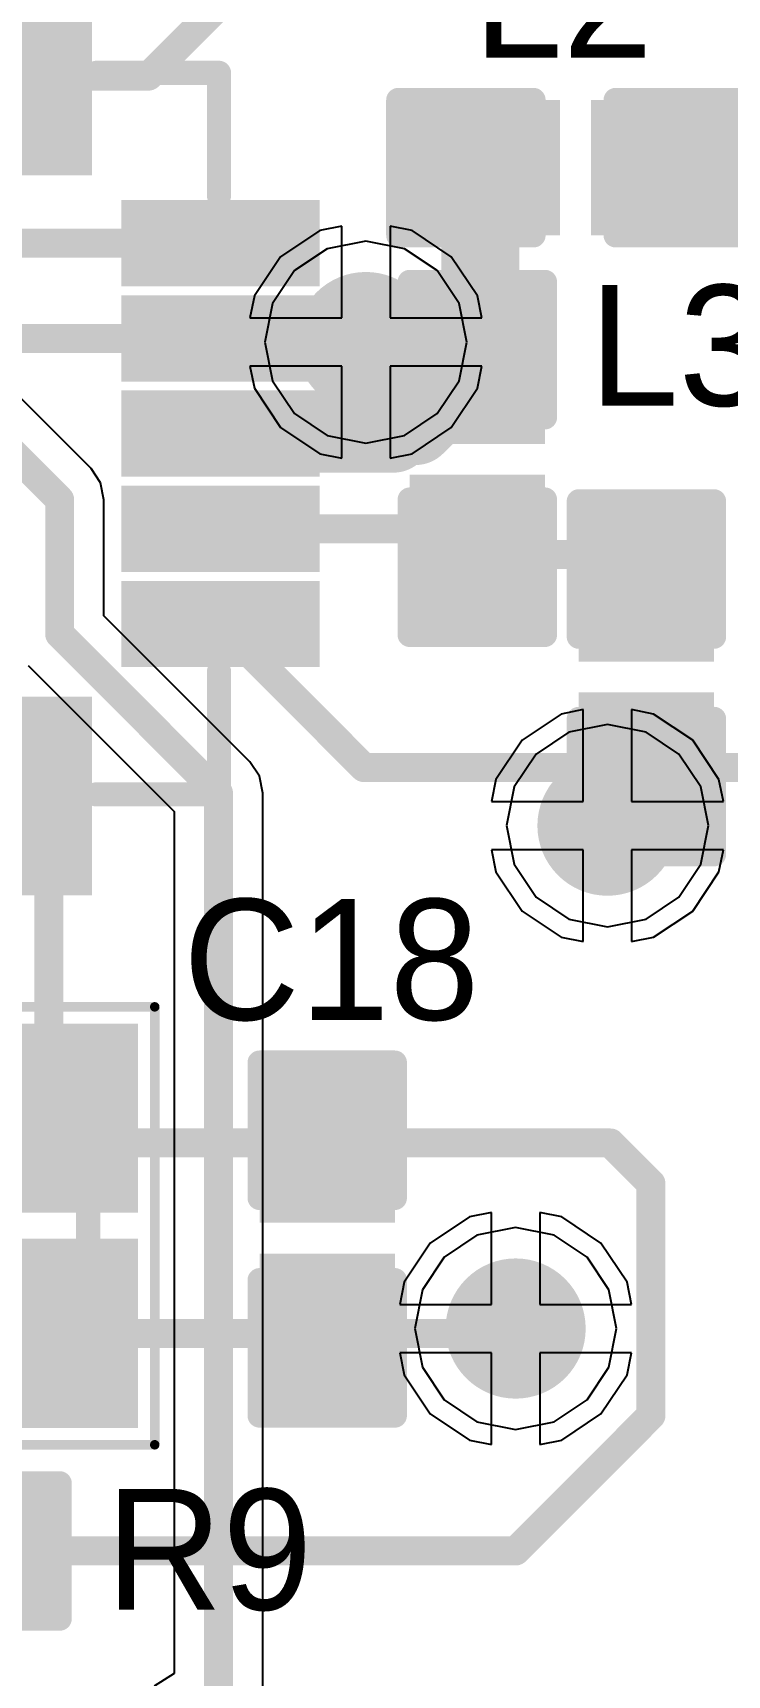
# Model space of a CAD drawing. Header units: millimetres. Extents: x 0.16 to 3.68, y 0.79 to 4.96.
# Drawn here: x 1.5811 to 1.7248, y 1.7243 to 2.064 of the extents above; entities that cross this region are included whole.
import ezdxf

# ---------------------------------------------------------------- set-up
doc = ezdxf.new("R2010")
doc.units = ezdxf.units.MM
doc.header["$MEASUREMENT"] = 0
for name, color, linetype in [('BottomLayer', 5, 'Continuous'), ('KeepOutLayer', 6, 'Continuous'), ('Mechanical1', 6, 'Continuous'), ('MidLayer1', 16, 'Continuous'), ('MidLayer2', 76, 'Continuous'), ('MultiLayer', 9, 'Continuous'), ('TopLayer', 1, 'Continuous'), ('TopOverlay', 2, 'Continuous'), ('TopPaste', 8, 'Continuous'), ('TopSolder', 216, 'Continuous'), ('ViaHoleLayer', 16, 'Continuous')]:
    doc.layers.add(name, color=color, linetype=linetype)

# ---------------------------------------------------------------- blocks, each defined once
blk = doc.blocks.new('QFN20L_5_5_11')
at = {"layer": 'TopLayer'}
for points in [[(0.02264, 0.01802), (0.03248, 0.01802), (0.02264, 0.05109), (0.03248, 0.05109)], [(0.04232, 0.01802), (0.05217, 0.01802), (0.04232, 0.05109), (0.05217, 0.05109)], [(0.06201, 0.01802), (0.07185, 0.01802), (0.06201, 0.05109), (0.07185, 0.05109)], [(0.08169, 0.01802), (0.09154, 0.01802), (0.08169, 0.05109), (0.09154, 0.05109)], [(0.10138, 0.01802), (0.11122, 0.01802), (0.10138, 0.05109), (0.11122, 0.05109)], [(0.00854, -0.00492), (0.00854, 0.00492), (-0.02454, -0.00492), (-0.02454, 0.00492)], [(0.15839, -0.00492), (0.15839, 0.00492), (0.12532, -0.00492), (0.12532, 0.00492)], [(0.00854, -0.02461), (0.00854, -0.01476), (-0.02454, -0.02461), (-0.02454, -0.01476)], [(0.15839, -0.02461), (0.15839, -0.01476), (0.12532, -0.02461), (0.12532, -0.01476)], [(0.00854, -0.04429), (0.00854, -0.03445), (-0.02454, -0.04429), (-0.02454, -0.03445)], [(0.15839, -0.04429), (0.15839, -0.03445), (0.12532, -0.04429), (0.12532, -0.03445)], [(0.00854, -0.06398), (0.00854, -0.05413), (-0.02454, -0.06398), (-0.02454, -0.05413)], [(0.15839, -0.06398), (0.15839, -0.05413), (0.12532, -0.06398), (0.12532, -0.05413)], [(0.00854, -0.08366), (0.00854, -0.07382), (-0.02454, -0.08366), (-0.02454, -0.07382)], [(0.15839, -0.08366), (0.15839, -0.07382), (0.12532, -0.08366), (0.12532, -0.07382)], [(0.02264, -0.13083), (0.03248, -0.13083), (0.02264, -0.09776), (0.03248, -0.09776)], [(0.04232, -0.13083), (0.05217, -0.13083), (0.04232, -0.09776), (0.05217, -0.09776)], [(0.06201, -0.13083), (0.07185, -0.13083), (0.06201, -0.09776), (0.07185, -0.09776)], [(0.08169, -0.13083), (0.09154, -0.13083), (0.08169, -0.09776), (0.09154, -0.09776)], [(0.10138, -0.13083), (0.11122, -0.13083), (0.10138, -0.09776), (0.11122, -0.09776)]]:
    blk.add_solid(points, dxfattribs=at)
at = {"layer": 'TopOverlay', "const_width": 0.005}
for points in [[(-0.00768, 0.02756), (0, 0.03524)], [(0, 0.03524), (0.01772, 0.03524)], [(0.11614, 0.03524), (0.14153, 0.03524)], [(0.14153, 0.00984), (0.14153, 0.03524)], [(-0.00768, 0.00984), (-0.00768, 0.02756)], [(-0.00768, -0.11398), (-0.00768, -0.08858)], [(0.14153, -0.11398), (0.14153, -0.08858)], [(-0.00768, -0.11398), (0.01772, -0.11398)], [(0.11614, -0.11398), (0.14153, -0.11398)]]:
    blk.add_lwpolyline(points, dxfattribs=at)
at = {"layer": 'TopOverlay', "const_width": 0.0025}
for points in [[(-0.00125, 0.03524, 1), (0.00125, 0.03524, 1)], [(-0.00125, 0.03524, 1), (0.00125, 0.03524, 1)], [(0.01647, 0.03524, 1), (0.01897, 0.03524, 1)], [(0.11489, 0.03524, 1), (0.11739, 0.03524, 1)], [(0.14028, 0.03524, 1), (0.14278, 0.03524, 1)], [(0.14028, 0.03524, 1), (0.14278, 0.03524, 1)], [(-0.00893, 0.02756, 1), (-0.00643, 0.02756, 1)], [(-0.00893, 0.02756, 1), (-0.00643, 0.02756, 1)], [(-0.00893, 0.00984, 1), (-0.00643, 0.00984, 1)], [(0.14028, 0.00984, 1), (0.14278, 0.00984, 1)], [(-0.00893, -0.08858, 1), (-0.00643, -0.08858, 1)], [(0.14028, -0.08858, 1), (0.14278, -0.08858, 1)], [(-0.00893, -0.11398, 1), (-0.00643, -0.11398, 1)], [(-0.00893, -0.11398, 1), (-0.00643, -0.11398, 1)], [(0.01647, -0.11398, 1), (0.01897, -0.11398, 1)], [(0.11489, -0.11398, 1), (0.11739, -0.11398, 1)], [(0.14028, -0.11398, 1), (0.14278, -0.11398, 1)], [(0.14028, -0.11398, 1), (0.14278, -0.11398, 1)]]:
    blk.add_lwpolyline(points, format="xyb", close=True, dxfattribs=at)
at = {"layer": 'TopPaste'}
for points in [[(0.02264, 0.01802), (0.03248, 0.01802), (0.02264, 0.05109), (0.03248, 0.05109)], [(0.04232, 0.01802), (0.05217, 0.01802), (0.04232, 0.05109), (0.05217, 0.05109)], [(0.06201, 0.01802), (0.07185, 0.01802), (0.06201, 0.05109), (0.07185, 0.05109)], [(0.08169, 0.01802), (0.09154, 0.01802), (0.08169, 0.05109), (0.09154, 0.05109)], [(0.10138, 0.01802), (0.11122, 0.01802), (0.10138, 0.05109), (0.11122, 0.05109)], [(0.00854, -0.00492), (0.00854, 0.00492), (-0.02454, -0.00492), (-0.02454, 0.00492)], [(0.15839, -0.00492), (0.15839, 0.00492), (0.12532, -0.00492), (0.12532, 0.00492)], [(0.00854, -0.02461), (0.00854, -0.01476), (-0.02454, -0.02461), (-0.02454, -0.01476)], [(0.15839, -0.02461), (0.15839, -0.01476), (0.12532, -0.02461), (0.12532, -0.01476)], [(0.00854, -0.04429), (0.00854, -0.03445), (-0.02454, -0.04429), (-0.02454, -0.03445)], [(0.15839, -0.04429), (0.15839, -0.03445), (0.12532, -0.04429), (0.12532, -0.03445)], [(0.00854, -0.06398), (0.00854, -0.05413), (-0.02454, -0.06398), (-0.02454, -0.05413)], [(0.15839, -0.06398), (0.15839, -0.05413), (0.12532, -0.06398), (0.12532, -0.05413)], [(0.00854, -0.08366), (0.00854, -0.07382), (-0.02454, -0.08366), (-0.02454, -0.07382)], [(0.15839, -0.08366), (0.15839, -0.07382), (0.12532, -0.08366), (0.12532, -0.07382)], [(0.02264, -0.13083), (0.03248, -0.13083), (0.02264, -0.09776), (0.03248, -0.09776)], [(0.04232, -0.13083), (0.05217, -0.13083), (0.04232, -0.09776), (0.05217, -0.09776)], [(0.06201, -0.13083), (0.07185, -0.13083), (0.06201, -0.09776), (0.07185, -0.09776)], [(0.08169, -0.13083), (0.09154, -0.13083), (0.08169, -0.09776), (0.09154, -0.09776)], [(0.10138, -0.13083), (0.11122, -0.13083), (0.10138, -0.09776), (0.11122, -0.09776)]]:
    blk.add_solid(points, dxfattribs=at)
at = {"layer": 'TopSolder'}
for points in [[(0.01864, 0.01402), (0.03648, 0.01402), (0.01864, 0.05509), (0.03648, 0.05509)], [(0.03832, 0.01402), (0.05616, 0.01402), (0.03832, 0.05509), (0.05616, 0.05509)], [(0.05801, 0.01402), (0.07585, 0.01402), (0.05801, 0.05509), (0.07585, 0.05509)], [(0.07769, 0.01402), (0.09553, 0.01402), (0.07769, 0.05509), (0.09553, 0.05509)], [(0.09738, 0.01402), (0.11522, 0.01402), (0.09738, 0.05509), (0.11522, 0.05509)], [(0.01254, -0.00892), (0.01254, 0.00892), (-0.02854, -0.00892), (-0.02854, 0.00892)], [(0.16239, -0.00892), (0.16239, 0.00892), (0.12132, -0.00892), (0.12132, 0.00892)], [(0.01254, -0.02861), (0.01254, -0.01076), (-0.02854, -0.02861), (-0.02854, -0.01076)], [(0.16239, -0.02861), (0.16239, -0.01076), (0.12132, -0.02861), (0.12132, -0.01076)], [(0.01254, -0.04829), (0.01254, -0.03045), (-0.02854, -0.04829), (-0.02854, -0.03045)], [(0.16239, -0.04829), (0.16239, -0.03045), (0.12132, -0.04829), (0.12132, -0.03045)], [(0.01254, -0.06798), (0.01254, -0.05013), (-0.02854, -0.06798), (-0.02854, -0.05013)], [(0.16239, -0.06798), (0.16239, -0.05013), (0.12132, -0.06798), (0.12132, -0.05013)], [(0.01254, -0.08766), (0.01254, -0.06982), (-0.02854, -0.08766), (-0.02854, -0.06982)], [(0.16239, -0.08766), (0.16239, -0.06982), (0.12132, -0.08766), (0.12132, -0.06982)], [(0.01864, -0.13483), (0.03648, -0.13483), (0.01864, -0.09376), (0.03648, -0.09376)], [(0.03832, -0.13483), (0.05616, -0.13483), (0.03832, -0.09376), (0.05616, -0.09376)], [(0.05801, -0.13483), (0.07585, -0.13483), (0.05801, -0.09376), (0.07585, -0.09376)], [(0.07769, -0.13483), (0.09553, -0.13483), (0.07769, -0.09376), (0.09553, -0.09376)], [(0.09738, -0.13483), (0.11522, -0.13483), (0.09738, -0.09376), (0.11522, -0.09376)]]:
    blk.add_solid(points, dxfattribs=at)
blk = doc.blocks.new('0402__13')
at = {"layer": 'TopLayer'}
for points in [[(-0.0125, -0.01), (0.0125, -0.01), (-0.0125, 0.01), (0.0125, 0.01)], [(0.02687, -0.01), (0.05187, -0.01), (0.02687, 0.01), (0.05187, 0.01)]]:
    blk.add_solid(points, dxfattribs=at)
at = {"layer": 'TopOverlay', "const_width": 0.005}
for points in [[(-0.017, -0.014), (-0.017, 0.014)], [(-0.017, 0.014), (0.011, 0.014)], [(0.028, 0.014), (0.056, 0.014)], [(0.056, -0.014), (0.056, 0.014)], [(-0.017, -0.014), (0.011, -0.014)], [(0.028, -0.014), (0.056, -0.014)]]:
    blk.add_lwpolyline(points, dxfattribs=at)
at = {"layer": 'TopOverlay', "const_width": 0.0025}
for points in [[(-0.01825, 0.014, 1), (-0.01575, 0.014, 1)], [(-0.01825, 0.014, 1), (-0.01575, 0.014, 1)], [(0.00975, 0.014, 1), (0.01225, 0.014, 1)], [(0.02675, 0.014, 1), (0.02925, 0.014, 1)], [(0.05475, 0.014, 1), (0.05725, 0.014, 1)], [(0.05475, 0.014, 1), (0.05725, 0.014, 1)], [(-0.01825, -0.014, 1), (-0.01575, -0.014, 1)], [(-0.01825, -0.014, 1), (-0.01575, -0.014, 1)], [(0.00975, -0.014, 1), (0.01225, -0.014, 1)], [(0.02675, -0.014, 1), (0.02925, -0.014, 1)], [(0.05475, -0.014, 1), (0.05725, -0.014, 1)], [(0.05475, -0.014, 1), (0.05725, -0.014, 1)]]:
    blk.add_lwpolyline(points, format="xyb", close=True, dxfattribs=at)
at = {"layer": 'TopPaste'}
for points in [[(-0.0125, -0.01), (0.0125, -0.01), (-0.0125, 0.01), (0.0125, 0.01)], [(0.02687, -0.01), (0.05187, -0.01), (0.02687, 0.01), (0.05187, 0.01)]]:
    blk.add_solid(points, dxfattribs=at)
at = {"layer": 'TopSolder'}
for points in [[(-0.0165, -0.014), (0.0165, -0.014), (-0.0165, 0.014), (0.0165, 0.014)], [(0.02287, -0.014), (0.05587, -0.014), (0.02287, 0.014), (0.05587, 0.014)]]:
    blk.add_solid(points, dxfattribs=at)
blk = doc.blocks.new('0402__14')
at = {"layer": 'TopLayer'}
for points in [[(-0.0125, -0.01), (0.0125, -0.01), (-0.0125, 0.01), (0.0125, 0.01)], [(0.02687, -0.01), (0.05187, -0.01), (0.02687, 0.01), (0.05187, 0.01)]]:
    blk.add_solid(points, dxfattribs=at)
at = {"layer": 'TopOverlay', "const_width": 0.005}
for points in [[(-0.017, -0.014), (-0.017, 0.014)], [(-0.017, 0.014), (0.011, 0.014)], [(0.028, 0.014), (0.056, 0.014)], [(0.056, -0.014), (0.056, 0.014)], [(-0.017, -0.014), (0.011, -0.014)], [(0.028, -0.014), (0.056, -0.014)]]:
    blk.add_lwpolyline(points, dxfattribs=at)
at = {"layer": 'TopOverlay', "const_width": 0.0025}
for points in [[(-0.01825, 0.014, 1), (-0.01575, 0.014, 1)], [(-0.01825, 0.014, 1), (-0.01575, 0.014, 1)], [(0.00975, 0.014, 1), (0.01225, 0.014, 1)], [(0.02675, 0.014, 1), (0.02925, 0.014, 1)], [(0.05475, 0.014, 1), (0.05725, 0.014, 1)], [(0.05475, 0.014, 1), (0.05725, 0.014, 1)], [(-0.01825, -0.014, 1), (-0.01575, -0.014, 1)], [(-0.01825, -0.014, 1), (-0.01575, -0.014, 1)], [(0.00975, -0.014, 1), (0.01225, -0.014, 1)], [(0.02675, -0.014, 1), (0.02925, -0.014, 1)], [(0.05475, -0.014, 1), (0.05725, -0.014, 1)], [(0.05475, -0.014, 1), (0.05725, -0.014, 1)]]:
    blk.add_lwpolyline(points, format="xyb", close=True, dxfattribs=at)
at = {"layer": 'TopPaste'}
for points in [[(-0.0125, -0.01), (0.0125, -0.01), (-0.0125, 0.01), (0.0125, 0.01)], [(0.02687, -0.01), (0.05187, -0.01), (0.02687, 0.01), (0.05187, 0.01)]]:
    blk.add_solid(points, dxfattribs=at)
at = {"layer": 'TopSolder'}
for points in [[(-0.0165, -0.014), (0.0165, -0.014), (-0.0165, 0.014), (0.0165, 0.014)], [(0.02287, -0.014), (0.05587, -0.014), (0.02287, 0.014), (0.05587, 0.014)]]:
    blk.add_solid(points, dxfattribs=at)
blk = doc.blocks.new('0402__15')
at = {"layer": 'TopLayer'}
for points in [[(-0.0125, -0.01), (0.0125, -0.01), (-0.0125, 0.01), (0.0125, 0.01)], [(0.02687, -0.01), (0.05187, -0.01), (0.02687, 0.01), (0.05187, 0.01)]]:
    blk.add_solid(points, dxfattribs=at)
at = {"layer": 'TopOverlay', "const_width": 0.005}
for points in [[(-0.017, 0.014), (-0.017, -0.014)], [(-0.017, 0.014), (0.011, 0.014)], [(0.028, 0.014), (0.056, 0.014)], [(0.056, 0.014), (0.056, -0.014)], [(-0.017, -0.014), (0.011, -0.014)], [(0.028, -0.014), (0.056, -0.014)]]:
    blk.add_lwpolyline(points, dxfattribs=at)
at = {"layer": 'TopOverlay', "const_width": 0.0025}
for points in [[(-0.01825, 0.014, 1), (-0.01575, 0.014, 1)], [(-0.01825, 0.014, 1), (-0.01575, 0.014, 1)], [(0.00975, 0.014, 1), (0.01225, 0.014, 1)], [(0.02675, 0.014, 1), (0.02925, 0.014, 1)], [(0.05475, 0.014, 1), (0.05725, 0.014, 1)], [(0.05475, 0.014, 1), (0.05725, 0.014, 1)], [(-0.01825, -0.014, 1), (-0.01575, -0.014, 1)], [(-0.01825, -0.014, 1), (-0.01575, -0.014, 1)], [(0.00975, -0.014, 1), (0.01225, -0.014, 1)], [(0.02675, -0.014, 1), (0.02925, -0.014, 1)], [(0.05475, -0.014, 1), (0.05725, -0.014, 1)], [(0.05475, -0.014, 1), (0.05725, -0.014, 1)]]:
    blk.add_lwpolyline(points, format="xyb", close=True, dxfattribs=at)
at = {"layer": 'TopPaste'}
for points in [[(-0.0125, -0.01), (0.0125, -0.01), (-0.0125, 0.01), (0.0125, 0.01)], [(0.02687, -0.01), (0.05187, -0.01), (0.02687, 0.01), (0.05187, 0.01)]]:
    blk.add_solid(points, dxfattribs=at)
at = {"layer": 'TopSolder'}
for points in [[(-0.0165, -0.014), (0.0165, -0.014), (-0.0165, 0.014), (0.0165, 0.014)], [(0.02287, -0.014), (0.05587, -0.014), (0.02287, 0.014), (0.05587, 0.014)]]:
    blk.add_solid(points, dxfattribs=at)
blk = doc.blocks.new('0402__16')
at = {"layer": 'TopLayer'}
for points in [[(-0.0125, -0.01), (0.0125, -0.01), (-0.0125, 0.01), (0.0125, 0.01)], [(0.02687, -0.01), (0.05187, -0.01), (0.02687, 0.01), (0.05187, 0.01)]]:
    blk.add_solid(points, dxfattribs=at)
at = {"layer": 'TopOverlay', "const_width": 0.005}
for points in [[(-0.017, -0.014), (-0.017, 0.014)], [(0.011, 0.014), (-0.017, 0.014)], [(0.056, 0.014), (0.028, 0.014)], [(0.056, -0.014), (0.056, 0.014)], [(0.011, -0.014), (-0.017, -0.014)], [(0.056, -0.014), (0.028, -0.014)]]:
    blk.add_lwpolyline(points, dxfattribs=at)
at = {"layer": 'TopOverlay', "const_width": 0.0025}
for points in [[(-0.01825, 0.014, 1), (-0.01575, 0.014, 1)], [(-0.01825, 0.014, 1), (-0.01575, 0.014, 1)], [(0.00975, 0.014, 1), (0.01225, 0.014, 1)], [(0.02675, 0.014, 1), (0.02925, 0.014, 1)], [(0.05475, 0.014, 1), (0.05725, 0.014, 1)], [(0.05475, 0.014, 1), (0.05725, 0.014, 1)], [(-0.01825, -0.014, 1), (-0.01575, -0.014, 1)], [(-0.01825, -0.014, 1), (-0.01575, -0.014, 1)], [(0.00975, -0.014, 1), (0.01225, -0.014, 1)], [(0.02675, -0.014, 1), (0.02925, -0.014, 1)], [(0.05475, -0.014, 1), (0.05725, -0.014, 1)], [(0.05475, -0.014, 1), (0.05725, -0.014, 1)]]:
    blk.add_lwpolyline(points, format="xyb", close=True, dxfattribs=at)
at = {"layer": 'TopPaste'}
for points in [[(-0.0125, -0.01), (0.0125, -0.01), (-0.0125, 0.01), (0.0125, 0.01)], [(0.02687, -0.01), (0.05187, -0.01), (0.02687, 0.01), (0.05187, 0.01)]]:
    blk.add_solid(points, dxfattribs=at)
at = {"layer": 'TopSolder'}
for points in [[(-0.0165, -0.014), (0.0165, -0.014), (-0.0165, 0.014), (0.0165, 0.014)], [(0.02287, -0.014), (0.05587, -0.014), (0.02287, 0.014), (0.05587, 0.014)]]:
    blk.add_solid(points, dxfattribs=at)
blk = doc.blocks.new('0402__23')
at = {"layer": 'TopLayer'}
for points in [[(-0.0125, -0.01), (0.0125, -0.01), (-0.0125, 0.01), (0.0125, 0.01)], [(0.02687, -0.01), (0.05187, -0.01), (0.02687, 0.01), (0.05187, 0.01)]]:
    blk.add_solid(points, dxfattribs=at)
at = {"layer": 'TopOverlay', "const_width": 0.005}
for points in [[(-0.017, 0.014), (-0.017, -0.014)], [(-0.017, 0.014), (0.011, 0.014)], [(0.028, 0.014), (0.056, 0.014)], [(0.056, 0.014), (0.056, -0.014)], [(-0.017, -0.014), (0.011, -0.014)], [(0.028, -0.014), (0.056, -0.014)]]:
    blk.add_lwpolyline(points, dxfattribs=at)
at = {"layer": 'TopOverlay', "const_width": 0.0025}
for points in [[(-0.01825, 0.014, 1), (-0.01575, 0.014, 1)], [(-0.01825, 0.014, 1), (-0.01575, 0.014, 1)], [(0.00975, 0.014, 1), (0.01225, 0.014, 1)], [(0.02675, 0.014, 1), (0.02925, 0.014, 1)], [(0.05475, 0.014, 1), (0.05725, 0.014, 1)], [(0.05475, 0.014, 1), (0.05725, 0.014, 1)], [(-0.01825, -0.014, 1), (-0.01575, -0.014, 1)], [(-0.01825, -0.014, 1), (-0.01575, -0.014, 1)], [(0.00975, -0.014, 1), (0.01225, -0.014, 1)], [(0.02675, -0.014, 1), (0.02925, -0.014, 1)], [(0.05475, -0.014, 1), (0.05725, -0.014, 1)], [(0.05475, -0.014, 1), (0.05725, -0.014, 1)]]:
    blk.add_lwpolyline(points, format="xyb", close=True, dxfattribs=at)
at = {"layer": 'TopPaste'}
for points in [[(-0.0125, -0.01), (0.0125, -0.01), (-0.0125, 0.01), (0.0125, 0.01)], [(0.02687, -0.01), (0.05187, -0.01), (0.02687, 0.01), (0.05187, 0.01)]]:
    blk.add_solid(points, dxfattribs=at)
at = {"layer": 'TopSolder'}
for points in [[(-0.0165, -0.014), (0.0165, -0.014), (-0.0165, 0.014), (0.0165, 0.014)], [(0.02287, -0.014), (0.05587, -0.014), (0.02287, 0.014), (0.05587, 0.014)]]:
    blk.add_solid(points, dxfattribs=at)
blk = doc.blocks.new('OSCCC200X160X50_31')
at = {"layer": 'Mechanical1'}
for points, const_width in [([(-0.05315, -0.04528), (-0.05315, 0.04528)], 0.00197), ([(-0.05315, 0.04528), (0.05315, 0.04528)], 0.00197), ([(0.05315, -0.04528), (0.05315, 0.04528)], 0.00197), ([(-0.03937, -0.0315), (-0.03937, 0.0315)], 0.005), ([(-0.03937, 0.0315), (0.03937, 0.0315)], 0.005), ([(0.03937, -0.0315), (0.03937, 0.0315)], 0.005), ([(-0.03937, -0.0315), (0.03937, -0.0315)], 0.005), ([(-0.05315, -0.04528), (0.05315, -0.04528)], 0.00197)]:
    blk.add_lwpolyline(points, dxfattribs=dict(at, const_width=const_width))
for points, const_width in [([(-0.05364, 0.04528, 1), (-0.05266, 0.04528, 1)], 0.000984), ([(-0.05364, 0.04528, 1), (-0.05266, 0.04528, 1)], 0.000984), ([(0.05266, 0.04528, 1), (0.05364, 0.04528, 1)], 0.000984), ([(0.05266, 0.04528, 1), (0.05364, 0.04528, 1)], 0.000984), ([(-0.04062, 0.0315, 1), (-0.03812, 0.0315, 1)], 0.0025), ([(-0.04062, 0.0315, 1), (-0.03812, 0.0315, 1)], 0.0025), ([(0.03812, 0.0315, 1), (0.04062, 0.0315, 1)], 0.0025), ([(0.03812, 0.0315, 1), (0.04062, 0.0315, 1)], 0.0025), ([(-0.02165, -0.01772, 1), (-0.02953, -0.01772, 1)], 0.00787), ([(-0.0315, -0.01772, 1), (-0.02756, -0.01772, 1)], 0.00394), ([(-0.02362, -0.01772, 1), (-0.01969, -0.01772, 1)], 0.00394), ([(-0.04062, -0.0315, 1), (-0.03812, -0.0315, 1)], 0.0025), ([(-0.04062, -0.0315, 1), (-0.03812, -0.0315, 1)], 0.0025), ([(0.03812, -0.0315, 1), (0.04062, -0.0315, 1)], 0.0025), ([(0.03812, -0.0315, 1), (0.04062, -0.0315, 1)], 0.0025), ([(-0.05364, -0.04528, 1), (-0.05266, -0.04528, 1)], 0.000984), ([(-0.05364, -0.04528, 1), (-0.05266, -0.04528, 1)], 0.000984), ([(0.05266, -0.04528, 1), (0.05364, -0.04528, 1)], 0.000984), ([(0.05266, -0.04528, 1), (0.05364, -0.04528, 1)], 0.000984)]:
    blk.add_lwpolyline(points, format="xyb", close=True, dxfattribs=dict(at, const_width=const_width))
at = {"layer": 'TopLayer'}
for points in [[(-0.01063, 0.00669), (-0.01063, 0.0378), (-0.04567, 0.00669), (-0.04567, 0.0378)], [(0.04567, 0.00669), (0.04567, 0.0378), (0.01063, 0.00669), (0.01063, 0.0378)], [(-0.01063, -0.0378), (-0.01063, -0.00669), (-0.04567, -0.0378), (-0.04567, -0.00669)], [(0.04567, -0.0378), (0.04567, -0.00669), (0.01063, -0.0378), (0.01063, -0.00669)]]:
    blk.add_solid(points, dxfattribs=at)
at = {"layer": 'TopOverlay', "const_width": 0.005}
for points in [[(-0.00394, 0.0315), (0.00394, 0.0315)], [(-0.00394, -0.0315), (0.00394, -0.0315)]]:
    blk.add_lwpolyline(points, dxfattribs=at)
at = {"layer": 'TopOverlay'}
for points, const_width in [([(-0.00519, 0.0315, 1), (-0.00269, 0.0315, 1)], 0.0025), ([(0.00269, 0.0315, 1), (0.00519, 0.0315, 1)], 0.0025), ([(-0.06102, -0.02165, 1), (-0.0689, -0.02165, 1)], 0.00787), ([(-0.07087, -0.02165, 1), (-0.06693, -0.02165, 1)], 0.00394), ([(-0.06299, -0.02165, 1), (-0.05906, -0.02165, 1)], 0.00394), ([(-0.00519, -0.0315, 1), (-0.00269, -0.0315, 1)], 0.0025), ([(0.00269, -0.0315, 1), (0.00519, -0.0315, 1)], 0.0025)]:
    blk.add_lwpolyline(points, format="xyb", close=True, dxfattribs=dict(at, const_width=const_width))
at = {"layer": 'TopPaste'}
for points in [[(-0.01063, 0.00669), (-0.01063, 0.0378), (-0.04567, 0.00669), (-0.04567, 0.0378)], [(0.04567, 0.00669), (0.04567, 0.0378), (0.01063, 0.00669), (0.01063, 0.0378)], [(-0.01063, -0.0378), (-0.01063, -0.00669), (-0.04567, -0.0378), (-0.04567, -0.00669)], [(0.04567, -0.0378), (0.04567, -0.00669), (0.01063, -0.0378), (0.01063, -0.00669)]]:
    blk.add_solid(points, dxfattribs=at)
at = {"layer": 'TopSolder'}
for points in [[(-0.00663, 0.00269), (-0.00663, 0.0418), (-0.04967, 0.00269), (-0.04967, 0.0418)], [(0.04967, 0.00269), (0.04967, 0.0418), (0.00663, 0.00269), (0.00663, 0.0418)], [(-0.00663, -0.0418), (-0.00663, -0.00269), (-0.04967, -0.0418), (-0.04967, -0.00269)], [(0.04967, -0.0418), (0.04967, -0.00269), (0.00663, -0.0418), (0.00663, -0.00269)]]:
    blk.add_solid(points, dxfattribs=at)

msp = doc.modelspace()

# ---------------------------------------------------------------- linework, layer by layer
at = {"layer": 'BottomLayer'}
for p, q in [((1.64044, 2.02308), (1.63234, 2.01766)), ((1.645, 2.02399), (1.64044, 2.02308)), ((1.645, 2.005), (1.645, 2.02399)), ((1.65956, 2.02308), (1.655, 2.02399)), ((1.655, 2.02399), (1.655, 2.005)), ((1.66766, 2.01766), (1.65956, 2.02308)), ((1.63234, 2.01766), (1.62692, 2.00956)), ((1.67308, 2.00956), (1.66766, 2.01766)), ((1.59311, 1.97387), (1.55849, 2.00849)), ((1.62692, 2.00956), (1.62601, 2.005)), ((1.67399, 2.005), (1.67308, 2.00956)), ((1.62601, 2.005), (1.645, 2.005)), ((1.655, 2.005), (1.67399, 2.005)), ((1.645, 1.995), (1.62601, 1.995)), ((1.62601, 1.995), (1.62692, 1.99044)), ((1.645, 1.97601), (1.645, 1.995)), ((1.67399, 1.995), (1.655, 1.995)), ((1.655, 1.995), (1.655, 1.97601)), ((1.67308, 1.99044), (1.67399, 1.995)), ((1.62692, 1.99044), (1.63234, 1.98234)), ((1.66766, 1.98234), (1.67308, 1.99044)), ((1.63234, 1.98234), (1.64044, 1.97692)), ((1.65956, 1.97692), (1.66766, 1.98234)), ((1.64044, 1.97692), (1.645, 1.97601)), ((1.655, 1.97601), (1.65956, 1.97692)), ((1.59509, 1.97089), (1.59311, 1.97387)), ((1.59579, 1.96738), (1.59509, 1.97089)), ((1.59579, 1.94342), (1.59579, 1.96738)), ((1.62599, 1.91322), (1.59579, 1.94342)), ((1.58013, 1.93313), (1.61032, 1.90293)), ((1.69044, 1.92308), (1.68234, 1.91766)), ((1.695, 1.92399), (1.69044, 1.92308)), ((1.695, 1.905), (1.695, 1.92399)), ((1.70956, 1.92308), (1.705, 1.92399)), ((1.705, 1.92399), (1.705, 1.905)), ((1.71766, 1.91766), (1.70956, 1.92308)), ((1.68234, 1.91766), (1.67692, 1.90956)), ((1.72308, 1.90956), (1.71766, 1.91766)), ((1.62798, 1.91025), (1.62599, 1.91322)), ((1.62868, 1.90673), (1.62798, 1.91025)), ((1.67692, 1.90956), (1.67601, 1.905)), ((1.72399, 1.905), (1.72308, 1.90956)), ((1.62868, 1.50858), (1.62868, 1.90673)), ((1.61032, 1.90293), (1.61032, 1.72465)), ((1.67601, 1.905), (1.695, 1.905)), ((1.705, 1.905), (1.72399, 1.905)), ((1.695, 1.895), (1.67601, 1.895)), ((1.67601, 1.895), (1.67692, 1.89044)), ((1.695, 1.87601), (1.695, 1.895)), ((1.72399, 1.895), (1.705, 1.895)), ((1.705, 1.895), (1.705, 1.87601)), ((1.72308, 1.89044), (1.72399, 1.895)), ((1.67692, 1.89044), (1.68234, 1.88234)), ((1.71766, 1.88234), (1.72308, 1.89044)), ((1.68234, 1.88234), (1.69044, 1.87692)), ((1.70956, 1.87692), (1.71766, 1.88234)), ((1.69044, 1.87692), (1.695, 1.87601)), ((1.705, 1.87601), (1.70956, 1.87692)), ((1.67144, 1.81908), (1.66334, 1.81366)), ((1.676, 1.81999), (1.67144, 1.81908)), ((1.676, 1.801), (1.676, 1.81999)), ((1.69056, 1.81908), (1.686, 1.81999)), ((1.686, 1.81999), (1.686, 1.801)), ((1.69866, 1.81366), (1.69056, 1.81908)), ((1.66334, 1.81366), (1.65792, 1.80556)), ((1.70408, 1.80556), (1.69866, 1.81366)), ((1.65792, 1.80556), (1.65701, 1.801)), ((1.70499, 1.801), (1.70408, 1.80556)), ((1.65701, 1.801), (1.676, 1.801)), ((1.686, 1.801), (1.70499, 1.801)), ((1.676, 1.791), (1.65701, 1.791)), ((1.65701, 1.791), (1.65792, 1.78644)), ((1.676, 1.77201), (1.676, 1.791)), ((1.70499, 1.791), (1.686, 1.791)), ((1.686, 1.791), (1.686, 1.77201)), ((1.70408, 1.78644), (1.70499, 1.791)), ((1.65792, 1.78644), (1.66334, 1.77834)), ((1.69866, 1.77834), (1.70408, 1.78644)), ((1.66334, 1.77834), (1.67144, 1.77292)), ((1.69056, 1.77292), (1.69866, 1.77834)), ((1.67144, 1.77292), (1.676, 1.77201)), ((1.686, 1.77201), (1.69056, 1.77292)), ((1.61032, 1.72465), (1.60621, 1.72207))]:
    msp.add_line(p, q, dxfattribs=at)
for points, const_width in [([(1.64275, 2, 1), (1.65725, 2, 1)], 0.0145), ([(1.58512, 1.96738, 1), (1.58812, 1.96738, 1)], 0.003), ([(1.58512, 1.96738, 1), (1.58812, 1.96738, 1)], 0.003), ([(1.58512, 1.93962, 1), (1.58812, 1.93962, 1)], 0.003), ([(1.58512, 1.93962, 1), (1.58812, 1.93962, 1)], 0.003), ([(1.69275, 1.9, 1), (1.70725, 1.9, 1)], 0.0145), ([(1.618, 1.90673, 1), (1.621, 1.90673, 1)], 0.003), ([(1.618, 1.90673, 1), (1.621, 1.90673, 1)], 0.003), ([(1.67375, 1.796, 1), (1.68825, 1.796, 1)], 0.0145)]:
    msp.add_lwpolyline(points, format="xyb", close=True, dxfattribs=dict(at, const_width=const_width))
at = {"layer": 'BottomLayer', "const_width": 0.006}
for points in [[(1.552, 2.002), (1.58662, 1.96738)], [(1.58662, 1.93962), (1.58662, 1.96738)], [(1.58662, 1.93962), (1.6195, 1.90673)], [(1.6195, 1.50273), (1.6195, 1.90673)]]:
    msp.add_lwpolyline(points, dxfattribs=at)
at = {"layer": 'KeepOutLayer', "const_width": 0.01}
msp.add_lwpolyline([(2.341, 1.516, 1), (0.901, 1.516, 1)], format="xyb", close=True, dxfattribs=at)
at = {"layer": 'MidLayer1'}
for p, q in [((1.64044, 2.02308), (1.63234, 2.01766)), ((1.645, 2.02399), (1.64044, 2.02308)), ((1.645, 2.005), (1.645, 2.02399)), ((1.65956, 2.02308), (1.655, 2.02399)), ((1.655, 2.02399), (1.655, 2.005)), ((1.66766, 2.01766), (1.65956, 2.02308)), ((1.63234, 2.01766), (1.62692, 2.00956)), ((1.67308, 2.00956), (1.66766, 2.01766)), ((1.62692, 2.00956), (1.62601, 2.005)), ((1.67399, 2.005), (1.67308, 2.00956)), ((1.62601, 2.005), (1.645, 2.005)), ((1.655, 2.005), (1.67399, 2.005)), ((1.645, 1.995), (1.62601, 1.995)), ((1.62601, 1.995), (1.62692, 1.99044)), ((1.645, 1.97601), (1.645, 1.995)), ((1.67399, 1.995), (1.655, 1.995)), ((1.655, 1.995), (1.655, 1.97601)), ((1.67308, 1.99044), (1.67399, 1.995)), ((1.62692, 1.99044), (1.63234, 1.98234)), ((1.66766, 1.98234), (1.67308, 1.99044)), ((1.63234, 1.98234), (1.64044, 1.97692)), ((1.65956, 1.97692), (1.66766, 1.98234)), ((1.64044, 1.97692), (1.645, 1.97601)), ((1.655, 1.97601), (1.65956, 1.97692)), ((1.69044, 1.92308), (1.68234, 1.91766)), ((1.695, 1.92399), (1.69044, 1.92308)), ((1.695, 1.905), (1.695, 1.92399)), ((1.70956, 1.92308), (1.705, 1.92399)), ((1.705, 1.92399), (1.705, 1.905)), ((1.71766, 1.91766), (1.70956, 1.92308)), ((1.68234, 1.91766), (1.67692, 1.90956)), ((1.72308, 1.90956), (1.71766, 1.91766)), ((1.67692, 1.90956), (1.67601, 1.905)), ((1.72399, 1.905), (1.72308, 1.90956)), ((1.67601, 1.905), (1.695, 1.905)), ((1.705, 1.905), (1.72399, 1.905)), ((1.695, 1.895), (1.67601, 1.895)), ((1.67601, 1.895), (1.67692, 1.89044)), ((1.695, 1.87601), (1.695, 1.895)), ((1.72399, 1.895), (1.705, 1.895)), ((1.705, 1.895), (1.705, 1.87601)), ((1.72308, 1.89044), (1.72399, 1.895)), ((1.67692, 1.89044), (1.68234, 1.88234)), ((1.71766, 1.88234), (1.72308, 1.89044)), ((1.68234, 1.88234), (1.69044, 1.87692)), ((1.70956, 1.87692), (1.71766, 1.88234)), ((1.69044, 1.87692), (1.695, 1.87601)), ((1.705, 1.87601), (1.70956, 1.87692)), ((1.67144, 1.81908), (1.66334, 1.81366)), ((1.676, 1.81999), (1.67144, 1.81908)), ((1.676, 1.801), (1.676, 1.81999)), ((1.69056, 1.81908), (1.686, 1.81999)), ((1.686, 1.81999), (1.686, 1.801)), ((1.69866, 1.81366), (1.69056, 1.81908)), ((1.66334, 1.81366), (1.65792, 1.80556)), ((1.70408, 1.80556), (1.69866, 1.81366)), ((1.65792, 1.80556), (1.65701, 1.801)), ((1.70499, 1.801), (1.70408, 1.80556)), ((1.65701, 1.801), (1.676, 1.801)), ((1.686, 1.801), (1.70499, 1.801)), ((1.676, 1.791), (1.65701, 1.791)), ((1.65701, 1.791), (1.65792, 1.78644)), ((1.676, 1.77201), (1.676, 1.791)), ((1.70499, 1.791), (1.686, 1.791)), ((1.686, 1.791), (1.686, 1.77201)), ((1.70408, 1.78644), (1.70499, 1.791)), ((1.65792, 1.78644), (1.66334, 1.77834)), ((1.69866, 1.77834), (1.70408, 1.78644)), ((1.66334, 1.77834), (1.67144, 1.77292)), ((1.69056, 1.77292), (1.69866, 1.77834)), ((1.67144, 1.77292), (1.676, 1.77201)), ((1.686, 1.77201), (1.69056, 1.77292))]:
    msp.add_line(p, q, dxfattribs=at)
at = {"layer": 'MidLayer1', "const_width": 0.0145}
for points in [[(1.64275, 2, 1), (1.65725, 2, 1)], [(1.69275, 1.9, 1), (1.70725, 1.9, 1)], [(1.67375, 1.796, 1), (1.68825, 1.796, 1)]]:
    msp.add_lwpolyline(points, format="xyb", close=True, dxfattribs=at)
at = {"layer": 'MidLayer2'}
for p, q in [((1.65, 2.0209), (1.642, 2.01931)), ((1.658, 2.01931), (1.65, 2.0209)), ((1.642, 2.01931), (1.63522, 2.01478)), ((1.66478, 2.01478), (1.658, 2.01931)), ((1.63522, 2.01478), (1.63069, 2.008)), ((1.66931, 2.008), (1.66478, 2.01478)), ((1.63069, 2.008), (1.6291, 2)), ((1.6709, 2), (1.66931, 2.008)), ((1.6291, 2), (1.63069, 1.992)), ((1.66931, 1.992), (1.6709, 2)), ((1.63069, 1.992), (1.63522, 1.98522)), ((1.66478, 1.98522), (1.66931, 1.992)), ((1.63522, 1.98522), (1.642, 1.98069)), ((1.658, 1.98069), (1.66478, 1.98522)), ((1.642, 1.98069), (1.65, 1.9791)), ((1.65, 1.9791), (1.658, 1.98069)), ((1.692, 1.91931), (1.68522, 1.91478)), ((1.7, 1.9209), (1.692, 1.91931)), ((1.708, 1.91931), (1.7, 1.9209)), ((1.71478, 1.91478), (1.708, 1.91931)), ((1.68522, 1.91478), (1.68069, 1.908)), ((1.71931, 1.908), (1.71478, 1.91478)), ((1.68069, 1.908), (1.6791, 1.9)), ((1.7209, 1.9), (1.71931, 1.908)), ((1.6791, 1.9), (1.68069, 1.892)), ((1.71931, 1.892), (1.7209, 1.9)), ((1.68069, 1.892), (1.68522, 1.88522)), ((1.71478, 1.88522), (1.71931, 1.892)), ((1.68522, 1.88522), (1.692, 1.88069)), ((1.708, 1.88069), (1.71478, 1.88522)), ((1.692, 1.88069), (1.7, 1.8791)), ((1.7, 1.8791), (1.708, 1.88069)), ((1.673, 1.81531), (1.66622, 1.81078)), ((1.681, 1.8169), (1.673, 1.81531)), ((1.689, 1.81531), (1.681, 1.8169)), ((1.69578, 1.81078), (1.689, 1.81531)), ((1.66622, 1.81078), (1.66169, 1.804)), ((1.70031, 1.804), (1.69578, 1.81078)), ((1.66169, 1.804), (1.6601, 1.796)), ((1.7019, 1.796), (1.70031, 1.804)), ((1.6601, 1.796), (1.66169, 1.788)), ((1.70031, 1.788), (1.7019, 1.796)), ((1.66169, 1.788), (1.66622, 1.78122)), ((1.69578, 1.78122), (1.70031, 1.788)), ((1.66622, 1.78122), (1.673, 1.77669)), ((1.689, 1.77669), (1.69578, 1.78122)), ((1.673, 1.77669), (1.681, 1.7751)), ((1.681, 1.7751), (1.689, 1.77669))]:
    msp.add_line(p, q, dxfattribs=at)
at = {"layer": 'MidLayer2', "const_width": 0.0145}
for points in [[(1.64275, 2, 1), (1.65725, 2, 1)], [(1.69275, 1.9, 1), (1.70725, 1.9, 1)], [(1.67375, 1.796, 1), (1.68825, 1.796, 1)]]:
    msp.add_lwpolyline(points, format="xyb", close=True, dxfattribs=at)
at = {"layer": 'MultiLayer', "const_width": 0.0145}
for points in [[(1.64275, 2, 1), (1.65725, 2, 1)], [(1.69275, 1.9, 1), (1.70725, 1.9, 1)], [(1.67375, 1.796, 1), (1.68825, 1.796, 1)]]:
    msp.add_lwpolyline(points, format="xyb", close=True, dxfattribs=at)
at = {"layer": 'TopLayer'}
for points, const_width in [([(1.605, 2.055), (1.62807, 2.07807)], 0.006), ([(1.58437, 2.055), (1.605, 2.055)], 0.006), ([(1.6737, 1.99607), (1.6737, 2.03607)], 0.01615), ([(1.71307, 2.03607), (1.75307, 2.03607)], 0.01615), ([(1.54556, 2.02044), (1.61993, 2.02044)], 0.006), ([(1.67307, 1.99544), (1.6737, 1.99607)], 0.01615), ([(1.57776, 2.00076), (1.61993, 2.00076)], 0.006), ([(1.66028, 1.98265), (1.67307, 1.99544)], 0.01615), ([(1.65567, 1.98107), (1.65567, 1.98265)], 0.01615), ([(1.65567, 1.98265), (1.66028, 1.98265)], 0.01615), ([(1.61993, 1.98107), (1.65567, 1.98107)], 0.01615), ([(1.61993, 1.96139), (1.66776, 1.96139)], 0.006), ([(1.66776, 1.96139), (1.67307, 1.95607)], 0.006), ([(1.67307, 1.95607), (1.70244, 1.95607)], 0.006), ([(1.70244, 1.95607), (1.70807, 1.95044)], 0.006), ([(1.61993, 1.9417), (1.64963, 1.912)], 0.006), ([(1.64963, 1.912), (1.728, 1.912)], 0.006), ([(1.58437, 1.84256), (1.58437, 1.90614)], 0.006), ([(1.5813, 1.83949), (1.58437, 1.84256)], 0.006), ([(1.5813, 1.83949), (1.58642, 1.83437)], 0.006), ([(1.58642, 1.83437), (1.642, 1.83437)], 0.006), ([(1.642, 1.83437), (1.70063, 1.83437)], 0.006), ([(1.70063, 1.83437), (1.709, 1.826)], 0.006), ([(1.709, 1.778), (1.709, 1.826)], 0.006), ([(1.5813, 1.795), (1.642, 1.795)], 0.006), ([(1.642, 1.795), (1.68, 1.795)], 0.006), ([(1.68, 1.795), (1.681, 1.796)], 0.006), ([(1.681, 1.75), (1.709, 1.778)], 0.006), ([(1.57, 1.75), (1.681, 1.75)], 0.006)]:
    msp.add_lwpolyline(points, dxfattribs=dict(at, const_width=const_width))
for points, const_width in [([(1.58287, 2.055, 1), (1.58587, 2.055, 1)], 0.003), ([(1.6035, 2.055, 1), (1.6065, 2.055, 1)], 0.003), ([(1.6035, 2.055, 1), (1.6065, 2.055, 1)], 0.003), ([(1.66966, 2.03607, 1), (1.67774, 2.03607, 1)], 0.00808), ([(1.70903, 2.03607, 1), (1.71711, 2.03607, 1)], 0.00808), ([(1.61843, 2.02044, 1), (1.62143, 2.02044, 1)], 0.003), ([(1.66966, 1.99607, 1), (1.67774, 1.99607, 1)], 0.00808), ([(1.66966, 1.99607, 1), (1.67774, 1.99607, 1)], 0.00808), ([(1.61843, 2.00076, 1), (1.62143, 2.00076, 1)], 0.003), ([(1.66903, 1.99544, 1), (1.67711, 1.99544, 1)], 0.00808), ([(1.66903, 1.99544, 1), (1.67711, 1.99544, 1)], 0.00808), ([(1.65163, 1.98265, 1), (1.6597, 1.98265, 1)], 0.00808), ([(1.65163, 1.98265, 1), (1.6597, 1.98265, 1)], 0.00808), ([(1.65624, 1.98265, 1), (1.66431, 1.98265, 1)], 0.00808), ([(1.65624, 1.98265, 1), (1.66431, 1.98265, 1)], 0.00808), ([(1.61589, 1.98107, 1), (1.62397, 1.98107, 1)], 0.00808), ([(1.65163, 1.98107, 1), (1.6597, 1.98107, 1)], 0.00808), ([(1.65163, 1.98107, 1), (1.6597, 1.98107, 1)], 0.00808), ([(1.61843, 1.96139, 1), (1.62143, 1.96139, 1)], 0.003), ([(1.66626, 1.96139, 1), (1.66926, 1.96139, 1)], 0.003), ([(1.66626, 1.96139, 1), (1.66926, 1.96139, 1)], 0.003), ([(1.67157, 1.95607, 1), (1.67457, 1.95607, 1)], 0.003), ([(1.67157, 1.95607, 1), (1.67457, 1.95607, 1)], 0.003), ([(1.70094, 1.95607, 1), (1.70394, 1.95607, 1)], 0.003), ([(1.70094, 1.95607, 1), (1.70394, 1.95607, 1)], 0.003), ([(1.70657, 1.95044, 1), (1.70957, 1.95044, 1)], 0.003), ([(1.61843, 1.9417, 1), (1.62143, 1.9417, 1)], 0.003), ([(1.64813, 1.912, 1), (1.65113, 1.912, 1)], 0.003), ([(1.64813, 1.912, 1), (1.65113, 1.912, 1)], 0.003), ([(1.58287, 1.90614, 1), (1.58587, 1.90614, 1)], 0.003), ([(1.58287, 1.84256, 1), (1.58587, 1.84256, 1)], 0.003), ([(1.58287, 1.84256, 1), (1.58587, 1.84256, 1)], 0.003), ([(1.5798, 1.83949, 1), (1.5828, 1.83949, 1)], 0.003), ([(1.5798, 1.83949, 1), (1.5828, 1.83949, 1)], 0.003), ([(1.58492, 1.83437, 1), (1.58792, 1.83437, 1)], 0.003), ([(1.58492, 1.83437, 1), (1.58792, 1.83437, 1)], 0.003), ([(1.6405, 1.83437, 1), (1.6435, 1.83437, 1)], 0.003), ([(1.6405, 1.83437, 1), (1.6435, 1.83437, 1)], 0.003), ([(1.69913, 1.83437, 1), (1.70213, 1.83437, 1)], 0.003), ([(1.69913, 1.83437, 1), (1.70213, 1.83437, 1)], 0.003), ([(1.7075, 1.826, 1), (1.7105, 1.826, 1)], 0.003), ([(1.7075, 1.826, 1), (1.7105, 1.826, 1)], 0.003), ([(1.67375, 1.796, 1), (1.68825, 1.796, 1)], 0.0145), ([(1.5798, 1.795, 1), (1.5828, 1.795, 1)], 0.003), ([(1.6405, 1.795, 1), (1.6435, 1.795, 1)], 0.003), ([(1.6405, 1.795, 1), (1.6435, 1.795, 1)], 0.003), ([(1.6785, 1.795, 1), (1.6815, 1.795, 1)], 0.003), ([(1.6785, 1.795, 1), (1.6815, 1.795, 1)], 0.003), ([(1.6795, 1.796, 1), (1.6825, 1.796, 1)], 0.003), ([(1.7075, 1.778, 1), (1.7105, 1.778, 1)], 0.003), ([(1.7075, 1.778, 1), (1.7105, 1.778, 1)], 0.003), ([(1.6795, 1.75, 1), (1.6825, 1.75, 1)], 0.003), ([(1.6795, 1.75, 1), (1.6825, 1.75, 1)], 0.003)]:
    msp.add_lwpolyline(points, format="xyb", close=True, dxfattribs=dict(at, const_width=const_width))
at = {"layer": 'ViaHoleLayer', "const_width": 0.00591}
for points in [[(1.64705, 2, 1), (1.65295, 2, 1)], [(1.69705, 1.9, 1), (1.70295, 1.9, 1)], [(1.67805, 1.796, 1), (1.68395, 1.796, 1)]]:
    msp.add_lwpolyline(points, format="xyb", close=True, dxfattribs=at)

# ---------------------------------------------------------------- block references
for name, p in [('QFN20L_5_5_11', (1.47807, 2.02044)), ('0402__14', (1.6737, 2.03607))]:
    msp.add_blockref(name, p)
for name, p, rotation in [('0402__16', (1.67307, 1.99544), 270), ('0402__15', (1.70807, 1.91107), 90), ('OSCCC200X160X50_31', (1.55315, 1.81724), 360), ('0402__23', (1.642, 1.795), 90), ('0402__13', (1.53063, 1.75), 360)]:
    msp.add_blockref(name, p, dxfattribs=dict(rotation=rotation))

# ---------------------------------------------------------------- texts
at = {"layer": 'TopOverlay'}
for s, p in [('L2', (1.67217, 2.05883)), ('L3', (1.69617, 1.98683)), ('C18', (1.61217, 1.85983)), ('R9', (1.59617, 1.73783))]:
    msp.add_text(s, height=0.025, dxfattribs=at).set_placement(p)

doc.saveas('drawing.dxf')
